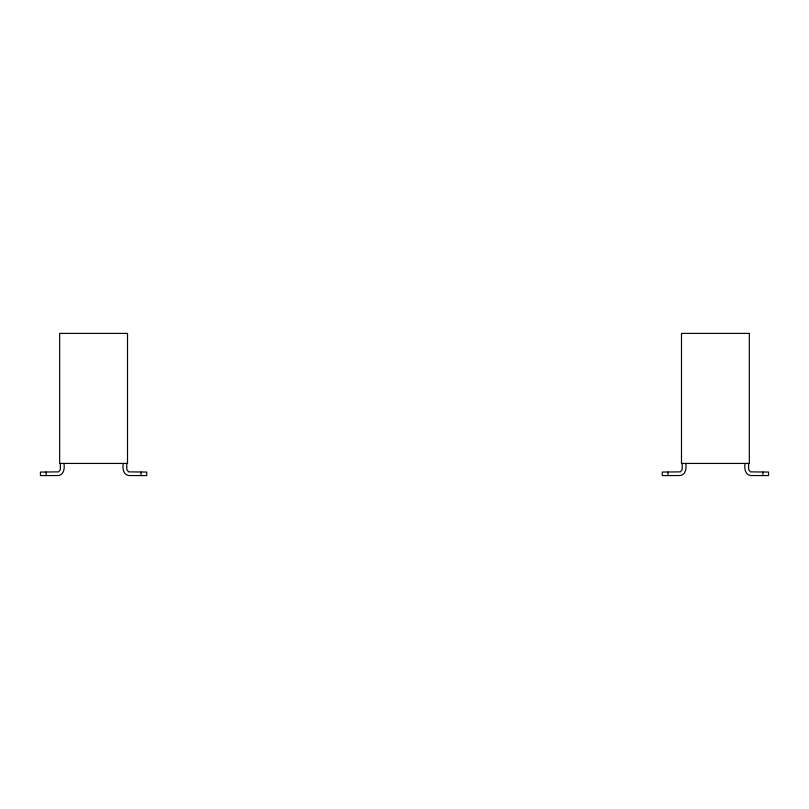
<?xml version="1.0" encoding="UTF-8"?>
<svg xmlns="http://www.w3.org/2000/svg" width="809" height="809" viewBox="0 0 809 809"><rect width="100%" height="100%" fill="white"/><g stroke="black" fill="none" stroke-linecap="round" stroke-linejoin="round"><path stroke-width="1.21" d="M60.372 463.436L60.331 469.716L58.521 471.88L40.45 472.051L40.45 475.591L58.379 475.53C64.042 474.883 64.841 467.875 63.911 463.436M682.199 463.436L682.159 469.716L680.339 471.88L662.278 472.051L662.278 475.591L680.207 475.53C685.87 474.883 686.669 467.875 685.739 463.436M126.801 463.436L126.841 469.716L128.661 471.88L146.722 472.051L146.722 475.591L128.793 475.53C123.13 474.883 122.331 467.875 123.261 463.436M748.628 463.436L748.669 469.716L750.479 471.88L768.55 472.051L768.55 475.591L750.621 475.53C744.958 474.883 744.159 467.875 745.089 463.436M762.897 472.051L762.897 475.591M667.931 472.051L667.931 475.591M141.069 472.051L141.069 475.591M46.103 472.051L46.103 475.591M127.509 333.409L59.674 333.409L59.674 463.436L127.509 463.436L127.509 333.409M749.326 333.409L681.491 333.409L681.491 463.436L749.326 463.436L749.326 333.409"/></g></svg>
